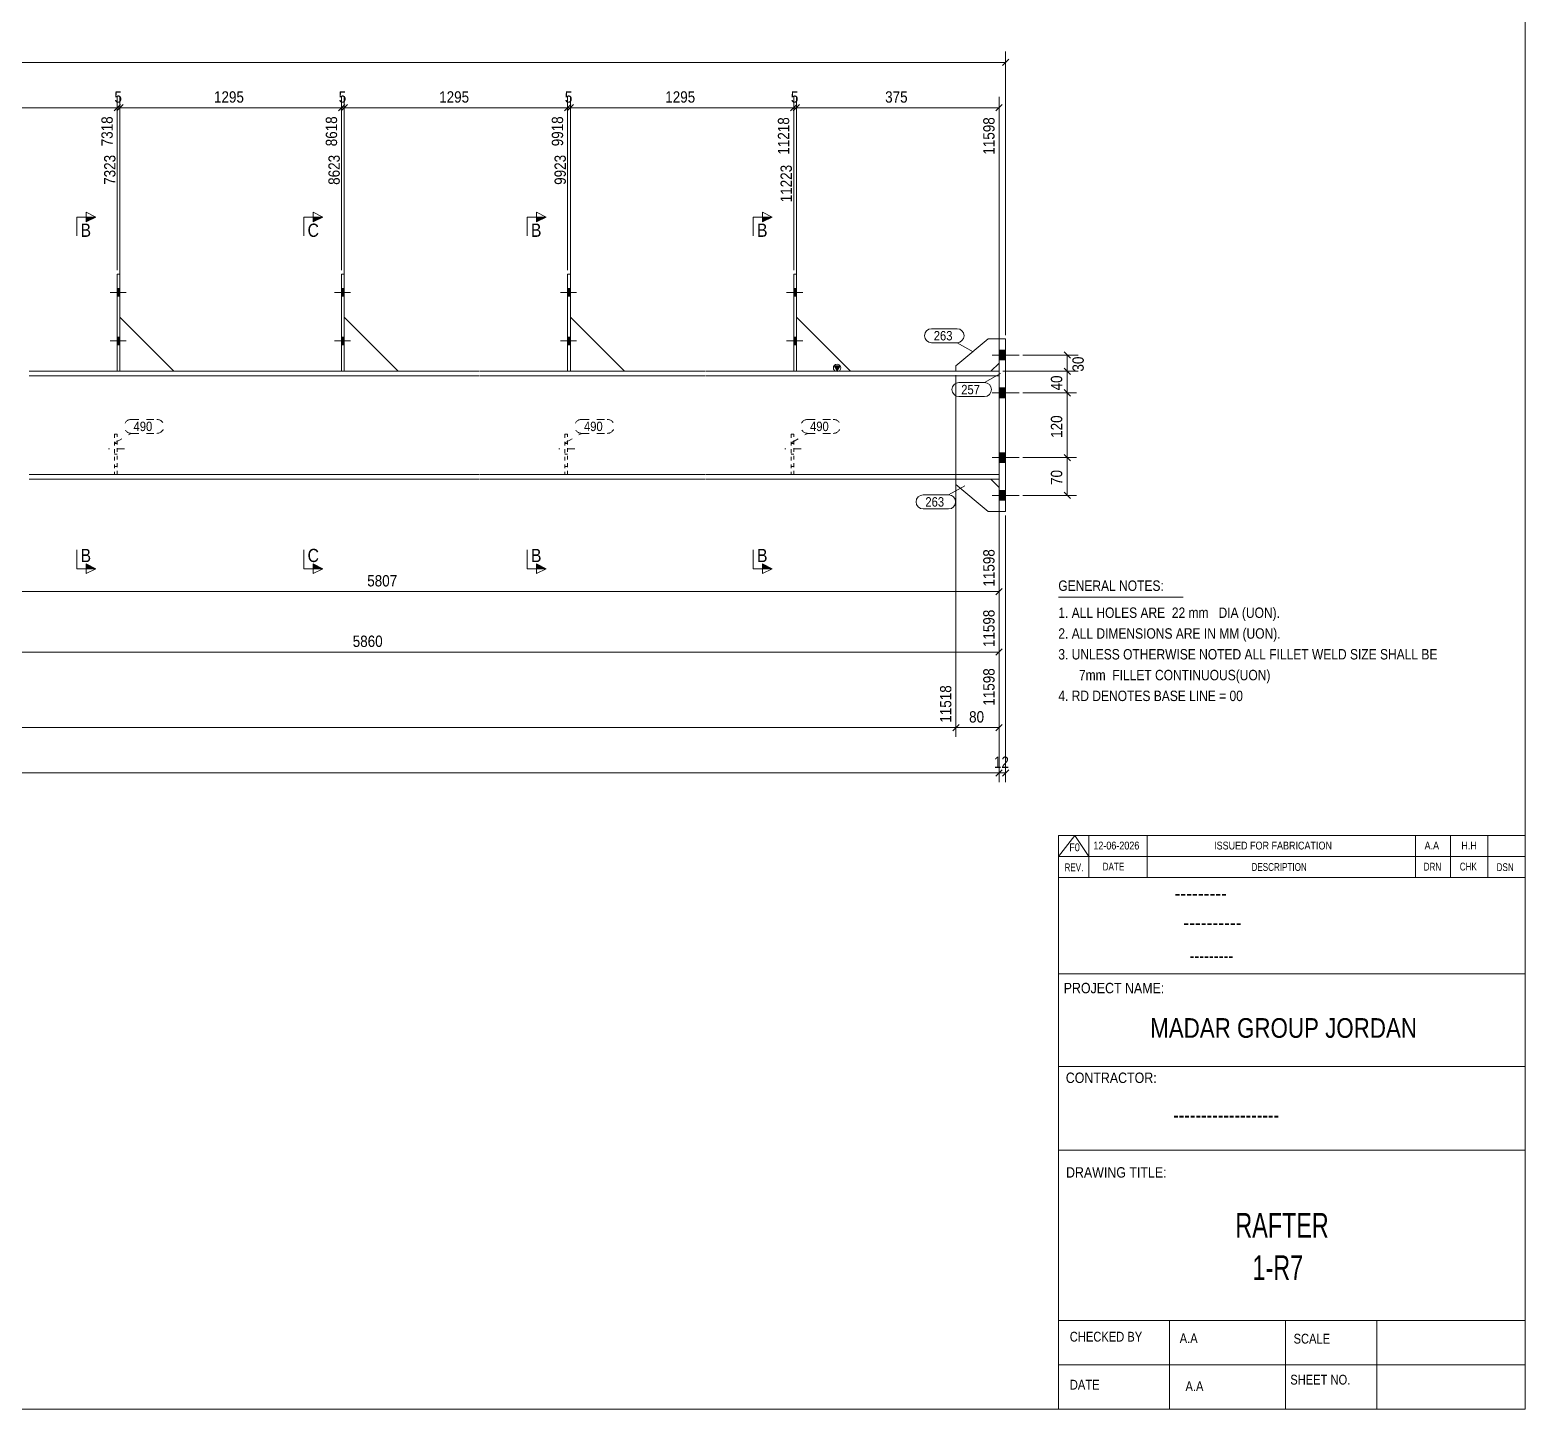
# Model space of a CAD drawing. Header units: millimetres. Extents: x 2 to 825, y 1 to 579.
# Drawn here: x 429.4 to 825, y 5 to 369.9 of the extents above; entities that cross this region are included whole.
import ezdxf

# ---------------------------------------------------------------- set-up
doc = ezdxf.new("R2010")
doc.units = ezdxf.units.MM
for name, pattern in [('XKITLINE00', [0]), ('XKITLINE01', [4, 1, -1, 1, -1]), ('XKITLINE02', [4, 2, -2])]:
    doc.linetypes.add(name, pattern=pattern)
for name, color, linetype, lineweight in [('Bolt', 3, 'Continuous', 0), ('Dimensions', 7, 'Continuous', 0), ('DrawingSheet', 5, 'Continuous', 0), ('OtherObjectType', 7, 'Continuous', 0), ('Part', 2, 'Continuous', 0), ('PartMark', 7, 'Continuous', 0), ('Section', 6, 'Continuous', 0)]:
    doc.layers.add(name, color=color, linetype=linetype, lineweight=lineweight)
doc.styles.add('@ARIAL_UNICODE_MS_BOLD', font='ARIAL.TTF')
doc.styles.add('ARIAL', font='ARIAL.TTF')
doc.styles.add('ARIAL_NARROW', font='ARIALN.TTF')
doc.styles.add('COMIC_SANS_MS_BOLD', font='COMICBD.TTF')
doc.styles.add('SWIS721_EX_BT', font='ARIAL.TTF')
doc.styles.add('SWISSE', font='ARIAL.TTF')

# ---------------------------------------------------------------- blocks, each defined once
blk = doc.blocks.new('*A10')
at = {"layer": 'Bolt', "color": 3, "linetype": 'XKITLINE02', "lineweight": 0}
for p, q in [((454.42, 259.08), (450.13, 259.08)), ((452.49, 260.48), (451.78, 260.48)), ((452.49, 257.67), (451.78, 257.67))]:
    blk.add_line(p, q, dxfattribs=at)
blk = doc.blocks.new('*A11')
at = {"layer": 'Bolt'}
for points in [[(452.49, 301.43), (453.21, 301.43), (453.21, 299.43), (452.49, 299.43)], [(452.49, 301.43), (453.21, 301.43), (453.21, 299.43), (452.49, 299.43)], [(452.49, 288.58), (453.21, 288.58), (453.21, 286.58), (452.49, 286.58)], [(452.49, 288.58), (453.21, 288.58), (453.21, 286.58), (452.49, 286.58)]]:
    blk.add_hatch(color=3, dxfattribs=at).paths.add_polyline_path(points, flags=17)
at = {"layer": 'Bolt', "color": 3, "linetype": 'XKITLINE00', "lineweight": 0}
for p, q in [((453.21, 301.43), (452.49, 301.43)), ((453.21, 301.43), (452.49, 301.43)), ((454.86, 300.43), (450.58, 300.43)), ((454.86, 300.43), (450.58, 300.43)), ((453.21, 299.43), (452.49, 299.43)), ((453.21, 299.43), (452.49, 299.43)), ((454.86, 287.58), (450.58, 287.58)), ((454.86, 287.58), (450.58, 287.58)), ((453.21, 288.58), (452.49, 288.58)), ((453.21, 288.58), (452.49, 288.58)), ((453.21, 286.58), (452.49, 286.58)), ((453.21, 286.58), (452.49, 286.58))]:
    blk.add_line(p, q, dxfattribs=at)
blk = doc.blocks.new('*A12')
at = {"layer": 'Bolt'}
for points in [[(511.85, 301.43), (512.56, 301.43), (512.56, 299.43), (511.85, 299.43)], [(511.85, 301.43), (512.56, 301.43), (512.56, 299.43), (511.85, 299.43)], [(511.85, 288.58), (512.56, 288.58), (512.56, 286.58), (511.85, 286.58)], [(511.85, 288.58), (512.56, 288.58), (512.56, 286.58), (511.85, 286.58)]]:
    blk.add_hatch(color=3, dxfattribs=at).paths.add_polyline_path(points, flags=17)
at = {"layer": 'Bolt', "color": 3, "linetype": 'XKITLINE00', "lineweight": 0}
for p, q in [((512.56, 301.43), (511.85, 301.43)), ((512.56, 301.43), (511.85, 301.43)), ((514.22, 300.43), (509.93, 300.43)), ((514.22, 300.43), (509.93, 300.43)), ((512.56, 299.43), (511.85, 299.43)), ((512.56, 299.43), (511.85, 299.43)), ((514.22, 287.58), (509.93, 287.58)), ((514.22, 287.58), (509.93, 287.58)), ((512.56, 288.58), (511.85, 288.58)), ((512.56, 288.58), (511.85, 288.58)), ((512.56, 286.58), (511.85, 286.58)), ((512.56, 286.58), (511.85, 286.58))]:
    blk.add_line(p, q, dxfattribs=at)
blk = doc.blocks.new('*A13')
at = {"layer": 'Bolt', "color": 3, "linetype": 'XKITLINE02', "lineweight": 0}
for p, q in [((573.59, 259.08), (569.31, 259.08)), ((571.66, 260.48), (570.95, 260.48)), ((571.66, 257.67), (570.95, 257.67))]:
    blk.add_line(p, q, dxfattribs=at)
blk = doc.blocks.new('*A14')
at = {"layer": 'Bolt'}
for points in [[(571.66, 301.43), (572.38, 301.43), (572.38, 299.43), (571.66, 299.43)], [(571.66, 301.43), (572.38, 301.43), (572.38, 299.43), (571.66, 299.43)], [(571.66, 288.58), (572.38, 288.58), (572.38, 286.58), (571.66, 286.58)], [(571.66, 288.58), (572.38, 288.58), (572.38, 286.58), (571.66, 286.58)]]:
    blk.add_hatch(color=3, dxfattribs=at).paths.add_polyline_path(points, flags=17)
at = {"layer": 'Bolt', "color": 3, "linetype": 'XKITLINE00', "lineweight": 0}
for p, q in [((572.38, 301.43), (571.66, 301.43)), ((572.38, 301.43), (571.66, 301.43)), ((574.03, 300.43), (569.75, 300.43)), ((574.03, 300.43), (569.75, 300.43)), ((572.38, 299.43), (571.66, 299.43)), ((572.38, 299.43), (571.66, 299.43)), ((574.03, 287.58), (569.75, 287.58)), ((574.03, 287.58), (569.75, 287.58)), ((572.38, 288.58), (571.66, 288.58)), ((572.38, 288.58), (571.66, 288.58)), ((572.38, 286.58), (571.66, 286.58)), ((572.38, 286.58), (571.66, 286.58))]:
    blk.add_line(p, q, dxfattribs=at)
blk = doc.blocks.new('*A15')
at = {"layer": 'Bolt', "color": 3, "linetype": 'XKITLINE02', "lineweight": 0}
for p, q in [((633.41, 259.08), (629.12, 259.08)), ((631.48, 260.48), (630.76, 260.48)), ((631.48, 257.67), (630.76, 257.67))]:
    blk.add_line(p, q, dxfattribs=at)
blk = doc.blocks.new('*A16')
at = {"layer": 'Bolt'}
for points in [[(631.48, 301.43), (632.19, 301.43), (632.19, 299.43), (631.48, 299.43)], [(631.48, 301.43), (632.19, 301.43), (632.19, 299.43), (631.48, 299.43)], [(631.48, 288.58), (632.19, 288.58), (632.19, 286.58), (631.48, 286.58)], [(631.48, 288.58), (632.19, 288.58), (632.19, 286.58), (631.48, 286.58)]]:
    blk.add_hatch(color=3, dxfattribs=at).paths.add_polyline_path(points, flags=17)
at = {"layer": 'Bolt', "color": 3, "linetype": 'XKITLINE00', "lineweight": 0}
for p, q in [((632.19, 301.43), (631.48, 301.43)), ((632.19, 301.43), (631.48, 301.43)), ((633.85, 300.43), (629.56, 300.43)), ((633.85, 300.43), (629.56, 300.43)), ((632.19, 299.43), (631.48, 299.43)), ((632.19, 299.43), (631.48, 299.43)), ((633.85, 287.58), (629.56, 287.58)), ((633.85, 287.58), (629.56, 287.58)), ((632.19, 288.58), (631.48, 288.58)), ((632.19, 288.58), (631.48, 288.58)), ((632.19, 286.58), (631.48, 286.58)), ((632.19, 286.58), (631.48, 286.58))]:
    blk.add_line(p, q, dxfattribs=at)
blk = doc.blocks.new('*A17')
at = {"layer": 'Bolt'}
for points in [[(687.53, 282.58), (685.82, 282.58), (685.82, 285.15), (687.53, 285.15)], [(687.53, 282.58), (685.82, 282.58), (685.82, 285.15), (687.53, 285.15)], [(687.53, 272.58), (685.82, 272.58), (685.82, 275.15), (687.53, 275.15)], [(687.53, 272.58), (685.82, 272.58), (685.82, 275.15), (687.53, 275.15)], [(687.53, 255.43), (685.82, 255.43), (685.82, 258), (687.53, 258)], [(687.53, 255.43), (685.82, 255.43), (685.82, 258), (687.53, 258)], [(687.53, 245.43), (685.82, 245.43), (685.82, 248), (687.53, 248)], [(687.53, 245.43), (685.82, 245.43), (685.82, 248), (687.53, 248)]]:
    blk.add_hatch(color=3, dxfattribs=at).paths.add_polyline_path(points, flags=17)
at = {"layer": 'Bolt', "color": 3, "linetype": 'XKITLINE00', "lineweight": 0}
for p, q in [((687.53, 285.15), (685.82, 285.15)), ((687.53, 285.15), (685.82, 285.15)), ((691.1, 283.86), (683.96, 283.86)), ((691.1, 283.86), (683.96, 283.86)), ((687.53, 282.58), (685.82, 282.58)), ((687.53, 282.58), (685.82, 282.58)), ((691.1, 273.86), (683.96, 273.86)), ((691.1, 273.86), (683.96, 273.86)), ((687.53, 275.15), (685.82, 275.15)), ((687.53, 275.15), (685.82, 275.15)), ((687.53, 272.58), (685.82, 272.58)), ((687.53, 272.58), (685.82, 272.58)), ((687.53, 258), (685.82, 258)), ((687.53, 258), (685.82, 258)), ((691.1, 256.72), (683.96, 256.72)), ((691.1, 256.72), (683.96, 256.72)), ((687.53, 255.43), (685.82, 255.43)), ((687.53, 255.43), (685.82, 255.43)), ((691.1, 246.72), (683.96, 246.72)), ((691.1, 246.72), (683.96, 246.72)), ((687.53, 248), (685.82, 248)), ((687.53, 248), (685.82, 248)), ((687.53, 245.43), (685.82, 245.43)), ((687.53, 245.43), (685.82, 245.43))]:
    blk.add_line(p, q, dxfattribs=at)
blk = doc.blocks.new('*A19')
at = {"layer": 'Part'}
blk.add_hatch(color=2, dxfattribs=at).paths.add_polyline_path([(642.16, 280.98), (643.76, 280.98), (642.96, 279.58)], flags=17)
at = {"layer": 'Part', "color": 2, "linetype": 'XKITLINE00', "lineweight": 0}
for p, q in [((642.96, 279.58), (642.16, 280.98)), ((642.16, 280.98), (643.76, 280.98)), ((643.76, 280.98), (642.96, 279.58)), ((452.49, 279.58), (429.21, 279.58)), ((488.92, 278.36), (429.21, 278.36)), ((488.92, 279.58), (453.21, 279.58)), ((511.85, 279.58), (489.02, 279.58)), ((548.28, 278.36), (489.02, 278.36)), ((548.28, 279.58), (512.56, 279.58)), ((571.66, 279.58), (548.38, 279.58)), ((608.09, 278.36), (548.38, 278.36)), ((608.09, 279.58), (572.38, 279.58)), ((631.48, 279.58), (608.19, 279.58)), ((685.82, 278.36), (608.19, 278.36)), ((685.82, 279.58), (632.19, 279.58)), ((488.92, 252.22), (429.21, 252.22)), ((429.21, 251), (488.92, 251)), ((548.28, 252.22), (489.02, 252.22)), ((489.02, 251), (548.28, 251)), ((608.09, 252.22), (548.38, 252.22)), ((548.38, 251), (608.09, 251)), ((685.82, 252.22), (608.19, 252.22)), ((608.19, 251), (685.82, 251))]:
    blk.add_line(p, q, dxfattribs=at)
at = {"layer": 'Part', "color": 7, "linetype": 'XKITLINE01', "lineweight": 0}
for p, q in [((453.21, 279.58), (452.49, 279.58)), ((512.56, 279.58), (511.85, 279.58)), ((572.38, 279.58), (571.66, 279.58)), ((632.19, 279.58), (631.48, 279.58)), ((685.82, 251), (685.82, 279.58))]:
    blk.add_line(p, q, dxfattribs=at)
at = {"layer": 'Part', "color": 2, "linetype": 'XKITLINE00', "lineweight": 0}
blk.add_circle((642.96, 280.48), 1, dxfattribs=at)
blk = doc.blocks.new('*A33')
at = {"layer": 'Part', "color": 7, "linetype": 'XKITLINE01', "lineweight": 0}
for p, q in [((451.78, 262.93), (451.78, 252.22)), ((452.49, 262.93), (451.78, 262.93)), ((452.49, 252.22), (452.49, 262.93)), ((451.78, 254.36), (452.49, 254.36)), ((451.78, 252.22), (452.49, 252.22))]:
    blk.add_line(p, q, dxfattribs=at)
blk = doc.blocks.new('*A34')
at = {"layer": 'Part', "color": 2, "linetype": 'XKITLINE00', "lineweight": 0}
blk.add_line((467.49, 279.58), (453.21, 293.86), dxfattribs=at)
at = {"layer": 'Part', "color": 7, "linetype": 'XKITLINE01', "lineweight": 0}
for p, q in [((453.21, 293.86), (453.21, 279.58)), ((453.21, 279.58), (467.49, 279.58))]:
    blk.add_line(p, q, dxfattribs=at)
blk = doc.blocks.new('*A35')
at = {"layer": 'Part', "color": 2, "linetype": 'XKITLINE00', "lineweight": 0}
for p, q in [((453.21, 305.29), (452.49, 305.29)), ((452.49, 279.58), (452.49, 305.29)), ((453.21, 305.29), (453.21, 279.58)), ((453.21, 279.58), (452.49, 279.58))]:
    blk.add_line(p, q, dxfattribs=at)
blk = doc.blocks.new('*A36')
at = {"layer": 'Part', "color": 2, "linetype": 'XKITLINE00', "lineweight": 0}
blk.add_line((526.85, 279.58), (512.56, 293.86), dxfattribs=at)
at = {"layer": 'Part', "color": 7, "linetype": 'XKITLINE01', "lineweight": 0}
for p, q in [((512.56, 293.86), (512.56, 279.58)), ((512.56, 279.58), (526.85, 279.58))]:
    blk.add_line(p, q, dxfattribs=at)
blk = doc.blocks.new('*A37')
at = {"layer": 'Part', "color": 2, "linetype": 'XKITLINE00', "lineweight": 0}
for p, q in [((512.56, 305.29), (511.85, 305.29)), ((511.85, 279.58), (511.85, 305.29)), ((512.56, 305.29), (512.56, 279.58)), ((512.56, 279.58), (511.85, 279.58))]:
    blk.add_line(p, q, dxfattribs=at)
blk = doc.blocks.new('*A38')
at = {"layer": 'Part', "color": 7, "linetype": 'XKITLINE01', "lineweight": 0}
for p, q in [((570.95, 262.93), (570.95, 252.22)), ((571.66, 262.93), (570.95, 262.93)), ((571.66, 252.22), (571.66, 262.93)), ((570.95, 254.36), (571.66, 254.36)), ((570.95, 252.22), (571.66, 252.22))]:
    blk.add_line(p, q, dxfattribs=at)
blk = doc.blocks.new('*A39')
at = {"layer": 'Part', "color": 2, "linetype": 'XKITLINE00', "lineweight": 0}
blk.add_line((586.66, 279.58), (572.38, 293.86), dxfattribs=at)
at = {"layer": 'Part', "color": 7, "linetype": 'XKITLINE01', "lineweight": 0}
for p, q in [((572.38, 293.86), (572.38, 279.58)), ((572.38, 279.58), (586.66, 279.58))]:
    blk.add_line(p, q, dxfattribs=at)
blk = doc.blocks.new('*A40')
at = {"layer": 'Part', "color": 2, "linetype": 'XKITLINE00', "lineweight": 0}
for p, q in [((572.38, 305.29), (571.66, 305.29)), ((571.66, 279.58), (571.66, 305.29)), ((572.38, 305.29), (572.38, 279.58)), ((572.38, 279.58), (571.66, 279.58))]:
    blk.add_line(p, q, dxfattribs=at)
blk = doc.blocks.new('*A41')
at = {"layer": 'Part', "color": 7, "linetype": 'XKITLINE01', "lineweight": 0}
for p, q in [((630.76, 262.93), (630.76, 252.22)), ((631.48, 262.93), (630.76, 262.93)), ((631.48, 252.22), (631.48, 262.93)), ((630.76, 254.36), (631.48, 254.36)), ((630.76, 252.22), (631.48, 252.22))]:
    blk.add_line(p, q, dxfattribs=at)
blk = doc.blocks.new('*A42')
at = {"layer": 'Part', "color": 2, "linetype": 'XKITLINE00', "lineweight": 0}
blk.add_line((646.48, 279.58), (632.19, 293.86), dxfattribs=at)
at = {"layer": 'Part', "color": 7, "linetype": 'XKITLINE01', "lineweight": 0}
for p, q in [((632.19, 293.86), (632.19, 279.58)), ((632.19, 279.58), (646.48, 279.58))]:
    blk.add_line(p, q, dxfattribs=at)
blk = doc.blocks.new('*A43')
at = {"layer": 'Part', "color": 2, "linetype": 'XKITLINE00', "lineweight": 0}
for p, q in [((632.19, 305.29), (631.48, 305.29)), ((631.48, 279.58), (631.48, 305.29)), ((632.19, 305.29), (632.19, 279.58)), ((632.19, 279.58), (631.48, 279.58))]:
    blk.add_line(p, q, dxfattribs=at)
blk = doc.blocks.new('*A44')
at = {"layer": 'Part', "color": 2, "linetype": 'XKITLINE00', "lineweight": 0}
for p, q in [((674.39, 251), (674.39, 249.58)), ((674.39, 249.58), (682.96, 242.43)), ((685.82, 248.86), (683.67, 251)), ((682.96, 242.43), (685.82, 242.43))]:
    blk.add_line(p, q, dxfattribs=at)
at = {"layer": 'Part', "color": 7, "linetype": 'XKITLINE01', "lineweight": 0}
for p, q in [((683.67, 251), (674.39, 251)), ((685.82, 242.43), (685.82, 248.86))]:
    blk.add_line(p, q, dxfattribs=at)
blk = doc.blocks.new('*A45')
at = {"layer": 'Part', "color": 2, "linetype": 'XKITLINE00', "lineweight": 0}
for p, q in [((674.39, 281), (682.96, 288.15)), ((682.96, 288.15), (685.82, 288.15)), ((674.39, 279.58), (674.39, 281)), ((683.67, 279.58), (685.82, 281.72))]:
    blk.add_line(p, q, dxfattribs=at)
at = {"layer": 'Part', "color": 7, "linetype": 'XKITLINE01', "lineweight": 0}
for p, q in [((685.82, 288.15), (685.82, 281.72)), ((674.39, 279.58), (683.67, 279.58))]:
    blk.add_line(p, q, dxfattribs=at)
blk = doc.blocks.new('*A46')
at = {"layer": 'Part', "color": 2, "linetype": 'XKITLINE00', "lineweight": 0}
for p, q in [((685.82, 242.43), (685.82, 288.15)), ((685.82, 288.15), (687.53, 288.15)), ((687.53, 288.15), (687.53, 242.43)), ((687.53, 242.43), (685.82, 242.43))]:
    blk.add_line(p, q, dxfattribs=at)
blk = doc.blocks.new('*A123')
at = {"layer": 'DrawingSheet', "color": 5, "linetype": 'XKITLINE00', "lineweight": 0}
for p, q in [((825, 5), (825, 579)), ((5, 5), (825, 5))]:
    blk.add_line(p, q, dxfattribs=at)
blk = doc.blocks.new('*A125')
at = {"layer": 'OtherObjectType', "color": 7, "linetype": 'XKITLINE00', "lineweight": 0}
blk.add_line((701.5, 219.82), (734.5, 219.82), dxfattribs=at)
at = {"layer": 'OtherObjectType', "color": 7, "style": 'ARIAL_NARROW', "width": 1.008832}
for s, p in [('GENERAL NOTES:', (701.5, 221.47)), ('1. ALL HOLES ARE  22 mm   DIA (UON).', (701.5, 214.32)), ('2. ALL DIMENSIONS ARE IN MM (UON).', (701.5, 208.82)), ('3. UNLESS OTHERWISE NOTED ALL FILLET WELD SIZE SHALL BE', (701.5, 203.32)), ('7mm  FILLET CONTINUOUS(UON)', (706.95, 197.82)), ('4. RD DENOTES BASE LINE = 00', (701.5, 192.32))]:
    blk.add_text(s, height=2.75, dxfattribs=at).set_placement(p)
blk = doc.blocks.new('*A126')
at = {"layer": 'OtherObjectType', "color": 7, "linetype": 'XKITLINE00', "lineweight": 0}
for p, q in [((701.5, 156.76), (825, 156.76)), ((701.5, 151.21), (705.82, 156.76)), ((701.5, 151.21), (701.5, 156.76)), ((705.82, 156.76), (709.53, 151.21)), ((709.53, 151.21), (709.53, 156.76)), ((724.97, 151.21), (724.97, 156.76)), ((795.98, 151.21), (795.98, 156.76)), ((805.24, 151.21), (805.24, 156.76)), ((815.12, 151.21), (815.12, 156.76)), ((825, 151.21), (825, 156.76)), ((701.5, 151.21), (825, 151.21)), ((701.5, 145.65), (701.5, 151.21)), ((705.21, 151.21), (825, 151.21)), ((709.53, 145.65), (709.53, 151.21)), ((724.97, 145.65), (724.97, 151.21)), ((795.98, 145.65), (795.98, 151.21)), ((805.24, 145.65), (805.24, 151.21)), ((815.12, 145.65), (815.12, 151.21)), ((825, 145.65), (825, 151.21))]:
    blk.add_line(p, q, dxfattribs=at)
at = {"layer": 'OtherObjectType', "color": 7, "style": 'ARIAL_NARROW'}
for s, height, width, p in [('F0', 2.058, 1.008832, (704.4, 152.59)), ('12-06-2026', 2.058, 1.008832, (710.76, 153.06)), ('ISSUED FOR FABRICATION', 2.0583, 1.008832, (742.71, 153.06)), ('A.A', 2.058, 1.008832, (798.4, 153.06)), ('H.H', 2.058, 1.008832, (808.13, 153.06)), ('REV.', 2.058, 0.907949, (703.13, 147.31)), ('DATE', 2.058, 0.907949, (713.23, 147.5)), ('DESCRIPTION', 2.0583, 0.907949, (752.61, 147.39)), ('DRN', 2.058, 0.907949, (798.17, 147.47)), ('CHK', 2.058, 0.907949, (807.72, 147.5)), ('DSN', 2.058, 0.907949, (817.47, 147.35))]:
    blk.add_text(s, height=height, dxfattribs=dict(at, width=width)).set_placement(p)
blk = doc.blocks.new('*A128')
at = {"layer": 'OtherObjectType', "color": 2, "linetype": 'XKITLINE00', "lineweight": 0}
for p, q in [((701.5, 145.65), (825, 145.65)), ((701.5, 5), (701.5, 145.64)), ((824.98, 145.64), (825, 5)), ((825, 120.14), (701.5, 120.14)), ((701.5, 95.63), (825, 95.63)), ((825, 73.49), (701.5, 73.49)), ((825, 28.4), (701.5, 28.4)), ((730.94, 28.4), (730.94, 5)), ((761.62, 5), (761.62, 28.4)), ((785.75, 5), (785.75, 28.4)), ((825, 16.7), (701.5, 16.7)), ((825, 5), (701.5, 5))]:
    blk.add_line(p, q, dxfattribs=at)
at = {"layer": 'OtherObjectType', "color": 4, "style": '@ARIAL_UNICODE_MS_BOLD', "width": 0.85}
blk.add_text('---------', height=3.9, dxfattribs=at).set_placement((732.23, 139.59))
at = {"layer": 'OtherObjectType', "color": 7, "style": 'ARIAL', "width": 0.85}
for s, height, p in [('----------', 3.9, (734.56, 131.77)), ('---------', 3.25, (736.21, 123.31))]:
    blk.add_text(s, height=height, dxfattribs=at).set_placement(p)
at = {"layer": 'OtherObjectType', "color": 3, "width": 0.85}
for s, style, p in [('PROJECT NAME:', 'SWIS721_EX_BT', (702.92, 115.01)), ('CONTRACTOR:', 'SWISSE', (703.47, 91.27)), ('DRAWING TITLE:', 'SWIS721_EX_BT', (703.53, 66.24))]:
    blk.add_text(s, height=2.7618, dxfattribs=dict(at, style=style)).set_placement(p)
at = {"layer": 'OtherObjectType', "color": 7, "width": 0.85}
for s, height, p in [('MADAR GROUP JORDAN', 5.2, (725.79, 103.23)), ('CHECKED BY', 2.592, (704.53, 22.86)), ('A.A', 2.592, (733.61, 22.45)), ('SCALE', 2.592, (763.74, 22.33)), ('DATE', 2.592, (704.54, 10.16)), ('A.A', 2.592, (735.14, 9.76)), ('SHEET NO.', 2.592, (762.87, 11.49))]:
    blk.add_text(s, height=height, dxfattribs=at).set_placement(p)
at = {"layer": 'OtherObjectType', "color": 1}
for s, height, style, width, p in [('-------------------', 3.9, 'COMIC_SANS_MS_BOLD', 0.85, (731.87, 80.86)), ('RAFTER', 6.5, 'ARIAL', 0.68, (748.34, 50.37)), ('1-R7', 6.5, 'ARIAL', 0.68, (752.88, 39.17))]:
    blk.add_text(s, height=height, dxfattribs=dict(at, style=style, width=width)).set_placement(p)
blk = doc.blocks.new('*A131')
at = {"layer": 'Dimensions', "color": 7, "linetype": 'XKITLINE00', "lineweight": 0}
for p, q in [((687.53, 289.15), (687.53, 364.14)), ((45.29, 361.29), (687.53, 361.29)), ((688.38, 362.14), (686.68, 360.44))]:
    blk.add_line(p, q, dxfattribs=at)
at = {"layer": 'Dimensions', "color": 3}
blk.add_point((687.53, 361.29), dxfattribs=at)
blk = doc.blocks.new('*A139')
at = {"layer": 'Dimensions', "color": 7, "linetype": 'XKITLINE00', "lineweight": 0}
for p, q in [((685.82, 250), (685.82, 170.89)), ((686.67, 174.14), (684.97, 172.44)), ((47.87, 173.29), (685.82, 173.29))]:
    blk.add_line(p, q, dxfattribs=at)
at = {"layer": 'Dimensions', "color": 3}
blk.add_point((685.82, 173.29), dxfattribs=at)
blk = doc.blocks.new('*A140')
at = {"layer": 'Dimensions', "color": 7, "linetype": 'XKITLINE00', "lineweight": 0}
for p, q in [((685.82, 250), (685.82, 170.89)), ((687.53, 241.43), (687.53, 170.89)), ((686.67, 174.14), (684.97, 172.44)), ((688.38, 174.14), (686.68, 172.44)), ((685.82, 173.29), (687.53, 173.29))]:
    blk.add_line(p, q, dxfattribs=at)
at = {"layer": 'Dimensions', "color": 3}
for p in [(685.82, 173.29), (687.53, 173.29)]:
    blk.add_point(p, dxfattribs=at)
at = {"layer": 'Dimensions', "color": 3, "style": 'ARIAL', "width": 0.85}
blk.add_text('12', height=3, dxfattribs=at).set_placement((684.45, 174.64))
blk = doc.blocks.new('*A141')
at = {"layer": 'Dimensions', "color": 7, "linetype": 'XKITLINE00', "lineweight": 0}
for p, q in [((674.39, 278.58), (674.39, 182.89)), ((685.82, 250), (685.82, 182.89)), ((675.24, 186.14), (673.54, 184.44)), ((686.67, 186.14), (684.97, 184.44)), ((674.39, 185.29), (685.82, 185.29))]:
    blk.add_line(p, q, dxfattribs=at)
at = {"layer": 'Dimensions', "color": 3}
for p in [(674.39, 185.29), (685.82, 185.29)]:
    blk.add_point(p, dxfattribs=at)
at = {"layer": 'Dimensions', "color": 3, "style": 'ARIAL', "width": 0.85}
blk.add_text('11598', height=3, rotation=90.0002, dxfattribs=at).set_placement((684.62, 191.09))
blk.add_text('80', height=3, dxfattribs=at).set_placement((677.88, 186.64))
blk = doc.blocks.new('*A142')
at = {"layer": 'Dimensions', "color": 7, "linetype": 'XKITLINE00', "lineweight": 0}
for p, q in [((352.66, 251.36), (352.66, 202.89)), ((685.82, 250), (685.82, 202.89)), ((353.51, 206.14), (351.81, 204.44)), ((686.67, 206.14), (684.97, 204.44)), ((352.66, 205.29), (685.82, 205.29))]:
    blk.add_line(p, q, dxfattribs=at)
at = {"layer": 'Dimensions', "color": 3}
for p in [(352.66, 205.29), (685.82, 205.29)]:
    blk.add_point(p, dxfattribs=at)
at = {"layer": 'Dimensions', "color": 3, "style": 'ARIAL', "width": 0.85}
blk.add_text('11598', height=3, rotation=90.0002, dxfattribs=at).set_placement((684.62, 206.59))
blk.add_text('5860', height=3, dxfattribs=at).set_placement((514.79, 206.64))
blk = doc.blocks.new('*A143')
at = {"layer": 'Dimensions', "color": 7, "linetype": 'XKITLINE00', "lineweight": 0}
for p, q in [((685.82, 250), (685.82, 218.89)), ((360.34, 246.54), (360.34, 218.89)), ((361.19, 222.14), (359.49, 220.44)), ((686.67, 222.14), (684.97, 220.44)), ((360.34, 221.29), (685.82, 221.29))]:
    blk.add_line(p, q, dxfattribs=at)
at = {"layer": 'Dimensions', "color": 3}
for p in [(360.34, 221.29), (685.82, 221.29)]:
    blk.add_point(p, dxfattribs=at)
at = {"layer": 'Dimensions', "color": 3, "style": 'ARIAL', "width": 0.85}
blk.add_text('11598', height=3, rotation=90.0002, dxfattribs=at).set_placement((684.62, 222.59))
blk.add_text('5807', height=3, dxfattribs=at).set_placement((518.63, 222.64))
blk = doc.blocks.new('*A151')
at = {"layer": 'Dimensions', "color": 7, "linetype": 'XKITLINE00', "lineweight": 0}
for p, q in [((393.39, 294.86), (393.39, 352.14)), ((452.49, 306.29), (452.49, 352.14)), ((394.24, 350.14), (392.54, 348.44)), ((393.39, 349.29), (452.49, 349.29)), ((453.34, 350.14), (451.64, 348.44))]:
    blk.add_line(p, q, dxfattribs=at)
at = {"layer": 'Dimensions', "color": 3}
for p in [(393.39, 349.29), (452.49, 349.29)]:
    blk.add_point(p, dxfattribs=at)
at = {"layer": 'Dimensions', "color": 3, "style": 'ARIAL', "width": 0.85}
blk.add_text('1295', height=3, dxfattribs=at).set_placement((418.49, 350.64))
blk.add_text('7318', height=3, rotation=90.0002, dxfattribs=at).set_placement((451.29, 339.09))
blk = doc.blocks.new('*A152')
at = {"layer": 'Dimensions', "color": 7, "linetype": 'XKITLINE00', "lineweight": 0}
for p, q in [((452.49, 306.29), (452.49, 352.14)), ((453.21, 294.86), (453.21, 352.14)), ((453.34, 350.14), (451.64, 348.44)), ((454.05, 350.14), (452.36, 348.44)), ((452.49, 349.29), (453.21, 349.29))]:
    blk.add_line(p, q, dxfattribs=at)
at = {"layer": 'Dimensions', "color": 3}
for p in [(452.49, 349.29), (453.21, 349.29)]:
    blk.add_point(p, dxfattribs=at)
at = {"layer": 'Dimensions', "color": 3, "style": 'ARIAL', "width": 0.85}
blk.add_text('5', height=3, dxfattribs=at).set_placement((451.74, 350.64))
blk.add_text('7323', height=3, rotation=90.0002, dxfattribs=at).set_placement((452.01, 328.89))
blk = doc.blocks.new('*A153')
at = {"layer": 'Dimensions', "color": 7, "linetype": 'XKITLINE00', "lineweight": 0}
for p, q in [((453.21, 294.86), (453.21, 352.14)), ((511.85, 306.29), (511.85, 352.14)), ((454.05, 350.14), (452.36, 348.44)), ((453.21, 349.29), (511.85, 349.29)), ((512.7, 350.14), (511, 348.44))]:
    blk.add_line(p, q, dxfattribs=at)
at = {"layer": 'Dimensions', "color": 3}
for p in [(453.21, 349.29), (511.85, 349.29)]:
    blk.add_point(p, dxfattribs=at)
at = {"layer": 'Dimensions', "color": 3, "style": 'ARIAL', "width": 0.85}
blk.add_text('1295', height=3, dxfattribs=at).set_placement((478.08, 350.64))
blk.add_text('8618', height=3, rotation=90.0002, dxfattribs=at).set_placement((510.65, 339.09))
blk = doc.blocks.new('*A154')
at = {"layer": 'Dimensions', "color": 7, "linetype": 'XKITLINE00', "lineweight": 0}
for p, q in [((511.85, 306.29), (511.85, 352.14)), ((512.56, 294.86), (512.56, 352.14)), ((512.7, 350.14), (511, 348.44)), ((513.41, 350.14), (511.71, 348.44)), ((511.85, 349.29), (512.56, 349.29))]:
    blk.add_line(p, q, dxfattribs=at)
at = {"layer": 'Dimensions', "color": 3}
for p in [(511.85, 349.29), (512.56, 349.29)]:
    blk.add_point(p, dxfattribs=at)
at = {"layer": 'Dimensions', "color": 3, "style": 'ARIAL', "width": 0.85}
blk.add_text('5', height=3, dxfattribs=at).set_placement((511.09, 350.64))
blk.add_text('8623', height=3, rotation=90.0002, dxfattribs=at).set_placement((511.36, 328.89))
blk = doc.blocks.new('*A155')
at = {"layer": 'Dimensions', "color": 7, "linetype": 'XKITLINE00', "lineweight": 0}
for p, q in [((512.56, 294.86), (512.56, 352.14)), ((571.66, 306.29), (571.66, 352.14)), ((513.41, 350.14), (511.71, 348.44)), ((512.56, 349.29), (571.66, 349.29)), ((572.51, 350.14), (570.81, 348.44))]:
    blk.add_line(p, q, dxfattribs=at)
at = {"layer": 'Dimensions', "color": 3}
for p in [(512.56, 349.29), (571.66, 349.29)]:
    blk.add_point(p, dxfattribs=at)
at = {"layer": 'Dimensions', "color": 3, "style": 'ARIAL', "width": 0.85}
blk.add_text('1295', height=3, dxfattribs=at).set_placement((537.66, 350.64))
blk.add_text('9918', height=3, rotation=90.0002, dxfattribs=at).set_placement((570.46, 339.09))
blk = doc.blocks.new('*A156')
at = {"layer": 'Dimensions', "color": 7, "linetype": 'XKITLINE00', "lineweight": 0}
for p, q in [((571.66, 306.29), (571.66, 352.14)), ((572.38, 294.86), (572.38, 352.14)), ((572.51, 350.14), (570.81, 348.44)), ((573.23, 350.14), (571.53, 348.44)), ((571.66, 349.29), (572.38, 349.29))]:
    blk.add_line(p, q, dxfattribs=at)
at = {"layer": 'Dimensions', "color": 3}
for p in [(571.66, 349.29), (572.38, 349.29)]:
    blk.add_point(p, dxfattribs=at)
at = {"layer": 'Dimensions', "color": 3, "style": 'ARIAL', "width": 0.85}
blk.add_text('5', height=3, dxfattribs=at).set_placement((570.91, 350.64))
blk.add_text('9923', height=3, rotation=90.0002, dxfattribs=at).set_placement((571.18, 328.89))
blk = doc.blocks.new('*A157')
at = {"layer": 'Dimensions', "color": 7, "linetype": 'XKITLINE00', "lineweight": 0}
for p, q in [((572.38, 294.86), (572.38, 352.14)), ((631.48, 306.29), (631.48, 352.14)), ((573.23, 350.14), (571.53, 348.44)), ((572.38, 349.29), (631.48, 349.29)), ((632.33, 350.14), (630.63, 348.44))]:
    blk.add_line(p, q, dxfattribs=at)
at = {"layer": 'Dimensions', "color": 3}
for p in [(572.38, 349.29), (631.48, 349.29)]:
    blk.add_point(p, dxfattribs=at)
at = {"layer": 'Dimensions', "color": 3, "style": 'ARIAL', "width": 0.85}
blk.add_text('1295', height=3, dxfattribs=at).set_placement((597.48, 350.64))
blk.add_text('11218', height=3, rotation=90.0002, dxfattribs=at).set_placement((630.28, 336.87))
blk = doc.blocks.new('*A158')
at = {"layer": 'Dimensions', "color": 7, "linetype": 'XKITLINE00', "lineweight": 0}
for p, q in [((631.48, 306.29), (631.48, 352.14)), ((632.19, 294.86), (632.19, 352.14)), ((632.33, 350.14), (630.63, 348.44)), ((633.04, 350.14), (631.34, 348.44)), ((631.48, 349.29), (632.19, 349.29))]:
    blk.add_line(p, q, dxfattribs=at)
at = {"layer": 'Dimensions', "color": 3}
for p in [(631.48, 349.29), (632.19, 349.29)]:
    blk.add_point(p, dxfattribs=at)
at = {"layer": 'Dimensions', "color": 3, "style": 'ARIAL', "width": 0.85}
blk.add_text('5', height=3, dxfattribs=at).set_placement((630.72, 350.64))
blk.add_text('11223', height=3, rotation=90.0002, dxfattribs=at).set_placement((630.99, 324.27))
blk = doc.blocks.new('*A159')
at = {"layer": 'Dimensions', "color": 7, "linetype": 'XKITLINE00', "lineweight": 0}
for p, q in [((632.19, 294.86), (632.19, 352.14)), ((685.82, 280.58), (685.82, 352.14)), ((633.04, 350.14), (631.34, 348.44)), ((632.19, 349.29), (685.82, 349.29)), ((686.67, 350.14), (684.97, 348.44))]:
    blk.add_line(p, q, dxfattribs=at)
at = {"layer": 'Dimensions', "color": 3}
for p in [(632.19, 349.29), (685.82, 349.29)]:
    blk.add_point(p, dxfattribs=at)
at = {"layer": 'Dimensions', "color": 3, "style": 'ARIAL', "width": 0.85}
blk.add_text('375', height=3, dxfattribs=at).set_placement((655.67, 350.64))
blk.add_text('11598', height=3, rotation=90.0002, dxfattribs=at).set_placement((684.62, 336.87))
blk = doc.blocks.new('*A160')
at = {"layer": 'Dimensions', "color": 7, "linetype": 'XKITLINE00', "lineweight": 0}
for p, q in [((703.03, 257.57), (704.72, 255.87)), ((692.1, 256.72), (706.27, 256.72)), ((703.87, 246.72), (703.87, 256.72)), ((692.1, 246.72), (706.27, 246.72)), ((703.03, 247.57), (704.72, 245.87))]:
    blk.add_line(p, q, dxfattribs=at)
at = {"layer": 'Dimensions', "color": 3}
for p in [(703.87, 256.72), (703.87, 246.72)]:
    blk.add_point(p, dxfattribs=at)
at = {"layer": 'Dimensions', "color": 3, "style": 'ARIAL', "width": 0.85}
blk.add_text('70', height=3, rotation=90.0002, dxfattribs=at).set_placement((702.52, 249.49))
blk = doc.blocks.new('*A161')
at = {"layer": 'Dimensions', "color": 7, "linetype": 'XKITLINE00', "lineweight": 0}
for p, q in [((692.1, 273.86), (706.27, 273.86)), ((703.03, 274.71), (704.72, 273.01)), ((703.87, 256.72), (703.87, 273.86)), ((703.03, 257.57), (704.72, 255.87)), ((692.1, 256.72), (706.27, 256.72))]:
    blk.add_line(p, q, dxfattribs=at)
at = {"layer": 'Dimensions', "color": 3}
for p in [(703.87, 273.86), (703.87, 256.72)]:
    blk.add_point(p, dxfattribs=at)
at = {"layer": 'Dimensions', "color": 3, "style": 'ARIAL', "width": 0.85}
blk.add_text('120', height=3, rotation=90.0002, dxfattribs=at).set_placement((702.52, 261.95))
blk = doc.blocks.new('*A162')
at = {"layer": 'Dimensions', "color": 7, "linetype": 'XKITLINE00', "lineweight": 0}
for p, q in [((686.82, 279.58), (706.27, 279.58)), ((703.03, 280.42), (704.72, 278.73)), ((703.87, 273.86), (703.87, 279.58)), ((692.1, 273.86), (706.27, 273.86)), ((703.03, 274.71), (704.72, 273.01))]:
    blk.add_line(p, q, dxfattribs=at)
at = {"layer": 'Dimensions', "color": 3}
for p in [(703.87, 279.58), (703.87, 273.86)]:
    blk.add_point(p, dxfattribs=at)
at = {"layer": 'Dimensions', "color": 3, "style": 'ARIAL', "width": 0.85}
blk.add_text('40', height=3, rotation=90.0002, dxfattribs=at).set_placement((702.52, 274.49))
blk = doc.blocks.new('*A163')
at = {"layer": 'Dimensions', "color": 7, "linetype": 'XKITLINE00', "lineweight": 0}
for p, q in [((692.1, 283.86), (706.72, 283.86)), ((703.03, 284.71), (704.72, 283.01)), ((703.87, 279.58), (703.87, 283.86)), ((686.82, 279.58), (706.72, 279.58)), ((703.03, 280.42), (704.72, 278.73))]:
    blk.add_line(p, q, dxfattribs=at)
at = {"layer": 'Dimensions', "color": 3}
for p in [(703.87, 283.86), (703.87, 279.58)]:
    blk.add_point(p, dxfattribs=at)
at = {"layer": 'Dimensions', "color": 3, "style": 'ARIAL', "width": 0.85}
blk.add_text('30', height=3, rotation=90.0002, dxfattribs=at).set_placement((708.22, 279.49))
blk = doc.blocks.new('*A168')
at = {"layer": 'PartMark', "color": 7, "linetype": 'XKITLINE00', "lineweight": 0}
for p, q in [((686.2, 278.96), (681.96, 276.57)), ((675.2, 276.57), (681.96, 276.57)), ((675.2, 272.87), (681.96, 272.87))]:
    blk.add_line(p, q, dxfattribs=at)
for centre, start, end in [((675.2, 274.72), 90, 270), ((681.96, 274.72), 270, 90)]:
    blk.add_arc(centre, 1.85, start, end, dxfattribs=at)
at = {"layer": 'PartMark', "color": 3, "style": 'ARIAL', "width": 0.85}
blk.add_text('257', height=2.5, dxfattribs=at).set_placement((675.8, 273.47))
blk = doc.blocks.new('*A169')
at = {"layer": 'PartMark', "color": 7, "linetype": 'XKITLINE00', "lineweight": 0}
for p, q in [((667.93, 290.83), (674.69, 290.83)), ((667.93, 287.13), (674.69, 287.13)), ((678.94, 284.73), (674.69, 287.13))]:
    blk.add_line(p, q, dxfattribs=at)
for centre, start, end in [((667.93, 288.98), 90, 270), ((674.69, 288.98), 270, 90)]:
    blk.add_arc(centre, 1.85, start, end, dxfattribs=at)
at = {"layer": 'PartMark', "color": 3, "style": 'ARIAL', "width": 0.85}
blk.add_text('263', height=2.5, dxfattribs=at).set_placement((668.53, 287.73))
blk = doc.blocks.new('*A170')
at = {"layer": 'PartMark', "color": 7, "linetype": 'XKITLINE00', "lineweight": 0}
for p, q in [((676.72, 249.25), (672.47, 246.86)), ((665.71, 246.86), (672.47, 246.86)), ((665.71, 243.16), (672.47, 243.16))]:
    blk.add_line(p, q, dxfattribs=at)
for centre, start, end in [((665.71, 245.01), 90, 270), ((672.47, 245.01), 270, 90)]:
    blk.add_arc(centre, 1.85, start, end, dxfattribs=at)
at = {"layer": 'PartMark', "color": 3, "style": 'ARIAL', "width": 0.85}
blk.add_text('263', height=2.5, dxfattribs=at).set_placement((666.31, 243.76))
blk = doc.blocks.new('*A171')
at = {"layer": 'PartMark', "color": 7, "linetype": 'XKITLINE02', "lineweight": 0}
for p, q in [((635.19, 266.84), (641.95, 266.84)), ((630.95, 260.75), (635.19, 263.14)), ((635.19, 263.14), (641.95, 263.14))]:
    blk.add_line(p, q, dxfattribs=at)
for centre, start, end in [((635.19, 264.99), 90, 270), ((641.95, 264.99), 270, 90)]:
    blk.add_arc(centre, 1.85, start, end, dxfattribs=at)
at = {"layer": 'PartMark', "color": 3, "style": 'ARIAL', "width": 0.85}
blk.add_text('490', height=2.5, dxfattribs=at).set_placement((635.79, 263.74))
blk = doc.blocks.new('*A172')
at = {"layer": 'PartMark', "color": 7, "linetype": 'XKITLINE02', "lineweight": 0}
for p, q in [((575.38, 266.84), (582.14, 266.84)), ((571.13, 260.75), (575.38, 263.14)), ((575.38, 263.14), (582.14, 263.14))]:
    blk.add_line(p, q, dxfattribs=at)
for centre, start, end in [((575.38, 264.99), 90, 270), ((582.14, 264.99), 270, 90)]:
    blk.add_arc(centre, 1.85, start, end, dxfattribs=at)
at = {"layer": 'PartMark', "color": 3, "style": 'ARIAL', "width": 0.85}
blk.add_text('490', height=2.5, dxfattribs=at).set_placement((575.98, 263.74))
blk = doc.blocks.new('*A173')
at = {"layer": 'PartMark', "color": 7, "linetype": 'XKITLINE02', "lineweight": 0}
for p, q in [((456.2, 266.84), (462.97, 266.84)), ((451.96, 260.75), (456.2, 263.14)), ((456.2, 263.14), (462.97, 263.14))]:
    blk.add_line(p, q, dxfattribs=at)
for centre, start, end in [((456.2, 264.99), 90, 270), ((462.97, 264.99), 270, 90)]:
    blk.add_arc(centre, 1.85, start, end, dxfattribs=at)
at = {"layer": 'PartMark', "color": 3, "style": 'ARIAL', "width": 0.85}
blk.add_text('490', height=2.5, dxfattribs=at).set_placement((456.8, 263.74))
blk = doc.blocks.new('*A182')
at = {"layer": 'Section'}
for points in [[(444.28, 320.38), (446.78, 320.38), (444.28, 319.13)], [(444.28, 228.59), (446.78, 227.34), (444.28, 227.34)]]:
    blk.add_hatch(color=3, dxfattribs=at).paths.add_polyline_path(points, flags=17)
at = {"layer": 'Section', "color": 3, "linetype": 'XKITLINE00', "lineweight": 0}
for p, q in [((444.28, 319.13), (444.28, 321.63)), ((444.28, 321.63), (446.78, 320.38)), ((446.78, 320.38), (444.28, 319.13)), ((446.78, 227.34), (444.28, 228.59)), ((444.28, 228.59), (444.28, 226.09)), ((446.78, 227.34), (444.28, 226.09))]:
    blk.add_line(p, q, dxfattribs=at)
at = {"layer": 'Section', "color": 1, "linetype": 'XKITLINE00', "lineweight": 0}
for p, q in [((441.78, 320.38), (441.78, 315.38)), ((441.78, 320.38), (446.78, 320.38)), ((441.78, 227.34), (441.78, 232.34)), ((441.78, 227.34), (446.78, 227.34))]:
    blk.add_line(p, q, dxfattribs=at)
at = {"layer": 'Section', "color": 7, "style": 'ARIAL', "width": 0.85}
for p in [(442.78, 315.13), (442.78, 229.09)]:
    blk.add_text('B', height=3.5, dxfattribs=at).set_placement(p)
blk = doc.blocks.new('*A185')
at = {"layer": 'Section'}
for points in [[(623.26, 320.38), (625.76, 320.38), (623.26, 319.13)], [(623.26, 228.59), (625.76, 227.34), (623.26, 227.34)]]:
    blk.add_hatch(color=3, dxfattribs=at).paths.add_polyline_path(points, flags=17)
at = {"layer": 'Section', "color": 3, "linetype": 'XKITLINE00', "lineweight": 0}
for p, q in [((623.26, 319.13), (623.26, 321.63)), ((623.26, 321.63), (625.76, 320.38)), ((625.76, 320.38), (623.26, 319.13)), ((625.76, 227.34), (623.26, 228.59)), ((623.26, 228.59), (623.26, 226.09)), ((625.76, 227.34), (623.26, 226.09))]:
    blk.add_line(p, q, dxfattribs=at)
at = {"layer": 'Section', "color": 1, "linetype": 'XKITLINE00', "lineweight": 0}
for p, q in [((620.76, 320.38), (620.76, 315.38)), ((620.76, 320.38), (625.76, 320.38)), ((620.76, 227.34), (620.76, 232.34)), ((620.76, 227.34), (625.76, 227.34))]:
    blk.add_line(p, q, dxfattribs=at)
at = {"layer": 'Section', "color": 7, "style": 'ARIAL', "width": 0.85}
for p in [(621.76, 315.13), (621.76, 229.09)]:
    blk.add_text('B', height=3.5, dxfattribs=at).set_placement(p)
blk = doc.blocks.new('*A186')
at = {"layer": 'Section'}
for points in [[(563.45, 320.38), (565.95, 320.38), (563.45, 319.13)], [(563.45, 228.59), (565.95, 227.34), (563.45, 227.34)]]:
    blk.add_hatch(color=3, dxfattribs=at).paths.add_polyline_path(points, flags=17)
at = {"layer": 'Section', "color": 3, "linetype": 'XKITLINE00', "lineweight": 0}
for p, q in [((563.45, 319.13), (563.45, 321.63)), ((563.45, 321.63), (565.95, 320.38)), ((565.95, 320.38), (563.45, 319.13)), ((565.95, 227.34), (563.45, 228.59)), ((563.45, 228.59), (563.45, 226.09)), ((565.95, 227.34), (563.45, 226.09))]:
    blk.add_line(p, q, dxfattribs=at)
at = {"layer": 'Section', "color": 1, "linetype": 'XKITLINE00', "lineweight": 0}
for p, q in [((560.95, 320.38), (560.95, 315.38)), ((560.95, 320.38), (565.95, 320.38)), ((560.95, 227.34), (560.95, 232.34)), ((560.95, 227.34), (565.95, 227.34))]:
    blk.add_line(p, q, dxfattribs=at)
at = {"layer": 'Section', "color": 7, "style": 'ARIAL', "width": 0.85}
for p in [(561.95, 315.13), (561.95, 229.09)]:
    blk.add_text('B', height=3.5, dxfattribs=at).set_placement(p)
blk = doc.blocks.new('*A188')
at = {"layer": 'Section'}
for points in [[(504.35, 320.38), (506.85, 320.38), (504.35, 319.13)], [(504.35, 228.59), (506.85, 227.34), (504.35, 227.34)]]:
    blk.add_hatch(color=3, dxfattribs=at).paths.add_polyline_path(points, flags=17)
at = {"layer": 'Section', "color": 3, "linetype": 'XKITLINE00', "lineweight": 0}
for p, q in [((504.35, 319.13), (504.35, 321.63)), ((504.35, 321.63), (506.85, 320.38)), ((506.85, 320.38), (504.35, 319.13)), ((506.85, 227.34), (504.35, 228.59)), ((504.35, 228.59), (504.35, 226.09)), ((506.85, 227.34), (504.35, 226.09))]:
    blk.add_line(p, q, dxfattribs=at)
at = {"layer": 'Section', "color": 1, "linetype": 'XKITLINE00', "lineweight": 0}
for p, q in [((501.85, 320.38), (501.85, 315.38)), ((501.85, 320.38), (506.85, 320.38)), ((501.85, 227.34), (501.85, 232.34)), ((501.85, 227.34), (506.85, 227.34))]:
    blk.add_line(p, q, dxfattribs=at)
at = {"layer": 'Section', "color": 7, "style": 'ARIAL', "width": 0.85}
for p in [(502.85, 315.13), (502.85, 229.09)]:
    blk.add_text('C', height=3.5, dxfattribs=at).set_placement(p)
blk = doc.blocks.new('*A190')
at = {"layer": 'Dimensions', "color": 7, "linetype": 'XKITLINE00', "lineweight": 0}
for p, q in [((674.39, 278.58), (674.39, 182.89)), ((675.24, 186.14), (673.54, 184.44)), ((47.87, 185.29), (674.39, 185.29))]:
    blk.add_line(p, q, dxfattribs=at)
at = {"layer": 'Dimensions', "color": 3}
blk.add_point((674.39, 185.29), dxfattribs=at)
at = {"layer": 'Dimensions', "color": 3, "style": 'ARIAL', "width": 0.85}
blk.add_text('11518', height=3, rotation=90.0002, dxfattribs=at).set_placement((673.19, 186.59))

msp = doc.modelspace()

# ---------------------------------------------------------------- block references
at = {"lineweight": 0}
for name in ['*A123', '*A131', '*A151', '*A152', '*A153', '*A154', '*A155', '*A156', '*A157', '*A158', '*A159', '*A182', '*A188', '*A186', '*A185', '*A35', '*A37', '*A40', '*A43', '*A11', '*A12', '*A14', '*A16', '*A34', '*A36', '*A39', '*A42', '*A169', '*A45', '*A17', '*A46', '*A163', '*A190', '*A168', '*A141', '*A162', '*A161', '*A173', '*A172', '*A171', '*A33', '*A38', '*A41', '*A10', '*A13', '*A15', '*A160', '*A139', '*A142', '*A143', '*A170', '*A44', '*A140', '*A125', '*A126', '*A128']:
    msp.add_blockref(name, (0, 0), dxfattribs=at)
at = {"layer": 'Part', "lineweight": 0}
msp.add_blockref('*A19', (0, 0), dxfattribs=at)

doc.saveas('drawing.dxf')
